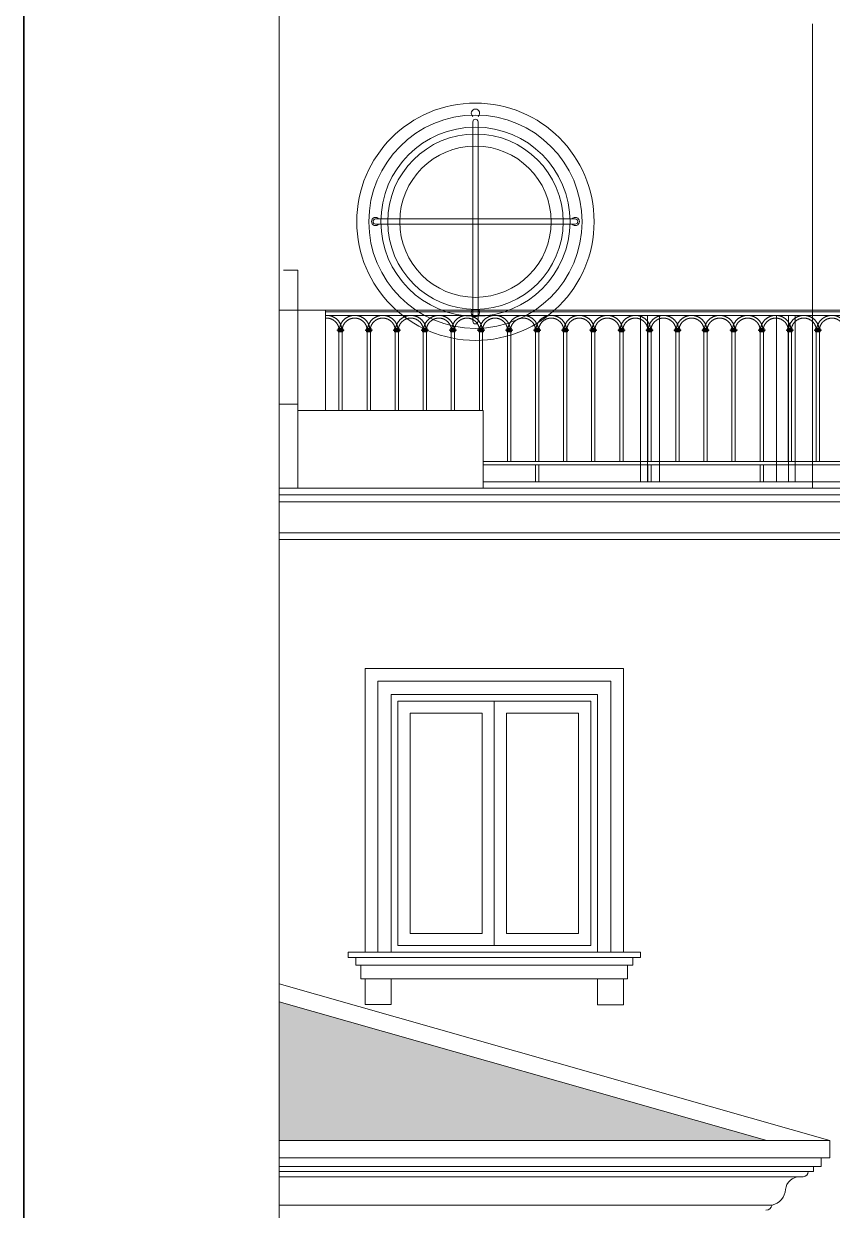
# Model space of a CAD drawing. Header units: millimetres. Extents: x -127141 to 682685, y -1234500 to 49778.
# Drawn here: x 435697 to 440398, y -99416 to -92516 of the extents above; entities that cross this region are included whole.
import ezdxf
from ezdxf.xclip import XClip

# ---------------------------------------------------------------- set-up
doc = ezdxf.new("R2010")
doc.units = ezdxf.units.MM
doc.header["$MEASUREMENT"] = 0
for name, color, linetype, lineweight in [('-DOOR', 137, 'Continuous', 9), ('-HATCH', 8, 'Continuous', 5), ('-LINE1', 7, 'Continuous', 18)]:
    doc.layers.add(name, color=color, linetype=linetype, lineweight=lineweight)
doc.layers.add('1-NETMANH', color=8, linetype='Continuous')
doc.layers.add('13. NET HATCH', color=251, linetype='Continuous')
doc.layers.add('LUOI GIONG', color=160, linetype='Continuous', plot=False)

# ---------------------------------------------------------------- blocks, each defined once
blk = doc.blocks.new('lancan')
for p, q in [((-1.1, 988.8), (6547.2, 988.8)), ((-1.1, 968.8), (6547.2, 968.8)), ((3588.8, 889), (3580.5, 884)), ((3580.5, 884), (3580.5, 882)), ((3590.4, 884), (3580.5, 884)), ((3580.5, 882), (3588.8, 876.9)), ((3590.4, 882), (3580.5, 882)), ((3586.4, 893), (3586.4, 891)), ((3586.4, 893), (3590.4, 893)), ((3586.4, 891), (3588.8, 891)), ((3586.4, 874.9), (3586.4, 872.9)), ((3586.4, 874.9), (3588.8, 874.9)), ((3586.4, 872.9), (3590.4, 872.9)), ((3588.8, 891), (3588.8, 889)), ((3588.8, 891), (3590.4, 891)), ((3588.8, 889), (3611.2, 889)), ((3588.8, 876.9), (3588.8, 874.9)), ((3588.8, 876.9), (3611.2, 876.9)), ((3588.8, 874.9), (3590.4, 874.9)), ((3590.4, 893), (3609.6, 893)), ((3609.6, 891), (3590.4, 891)), ((3590.4, 882), (3590.4, 884)), ((3590.4, 884), (3609.6, 884)), ((3590.4, 882), (3609.6, 882)), ((3609.6, 874.9), (3590.4, 874.9)), ((3590.4, 120), (3590.4, 872.9)), ((3590.4, 872.9), (3609.6, 872.9)), ((3609.6, 893), (3613.6, 893)), ((3609.6, 891), (3611.2, 891)), ((3609.6, 884), (3609.6, 882)), ((3609.6, 884), (3619.4, 884)), ((3609.6, 882), (3619.4, 882)), ((3609.6, 874.9), (3611.2, 874.9)), ((3609.6, 872.9), (3609.6, 120)), ((3609.6, 872.9), (3613.6, 872.9)), ((3611.2, 889), (3611.2, 891)), ((3611.2, 891), (3613.6, 891)), ((3619.4, 884), (3611.2, 889)), ((3611.2, 876.9), (3619.4, 882)), ((3611.2, 874.9), (3611.2, 876.9)), ((3611.2, 874.9), (3613.6, 874.9)), ((3613.6, 891), (3613.6, 893)), ((3613.6, 872.9), (3613.6, 874.9)), ((3619.4, 882), (3619.4, 884)), ((3752, 889), (3743.7, 884)), ((3743.7, 884), (3743.7, 882)), ((3753.6, 884), (3743.7, 884)), ((3743.7, 882), (3752, 876.9)), ((3753.6, 882), (3743.7, 882)), ((3749.6, 893), (3749.6, 891)), ((3749.6, 893), (3753.6, 893)), ((3749.6, 891), (3752, 891)), ((3749.6, 874.9), (3749.6, 872.9)), ((3749.6, 874.9), (3752, 874.9)), ((3749.6, 872.9), (3753.6, 872.9)), ((3752, 891), (3752, 889)), ((3752, 891), (3753.6, 891)), ((3752, 889), (3774.4, 889)), ((3752, 876.9), (3752, 874.9)), ((3752, 876.9), (3774.4, 876.9)), ((3752, 874.9), (3753.6, 874.9)), ((3753.6, 893), (3772.8, 893)), ((3772.8, 891), (3753.6, 891)), ((3753.6, 882), (3753.6, 884)), ((3753.6, 884), (3772.8, 884)), ((3753.6, 882), (3772.8, 882)), ((3772.8, 874.9), (3753.6, 874.9)), ((3753.6, 120), (3753.6, 872.9)), ((3753.6, 872.9), (3772.8, 872.9)), ((3772.8, 893), (3776.8, 893)), ((3772.8, 891), (3774.4, 891)), ((3772.8, 884), (3772.8, 882)), ((3772.8, 884), (3782.6, 884)), ((3772.8, 882), (3782.6, 882)), ((3772.8, 874.9), (3774.4, 874.9)), ((3772.8, 872.9), (3772.8, 120)), ((3772.8, 872.9), (3776.8, 872.9)), ((3774.4, 889), (3774.4, 891)), ((3774.4, 891), (3776.8, 891)), ((3782.6, 884), (3774.4, 889)), ((3774.4, 876.9), (3782.6, 882)), ((3774.4, 874.9), (3774.4, 876.9)), ((3774.4, 874.9), (3776.8, 874.9)), ((3776.8, 891), (3776.8, 893)), ((3776.8, 872.9), (3776.8, 874.9)), ((3782.6, 882), (3782.6, 884)), ((3915.2, 889), (3906.9, 884)), ((3906.9, 884), (3906.9, 882)), ((3916.8, 884), (3906.9, 884)), ((3906.9, 882), (3915.2, 876.9)), ((3916.8, 882), (3906.9, 882)), ((3912.8, 893), (3912.8, 891)), ((3912.8, 893), (3916.8, 893)), ((3912.8, 891), (3915.2, 891)), ((3912.8, 874.9), (3912.8, 872.9)), ((3912.8, 874.9), (3915.2, 874.9)), ((3912.8, 872.9), (3916.8, 872.9)), ((3915.2, 891), (3915.2, 889)), ((3915.2, 891), (3916.8, 891)), ((3915.2, 889), (3937.6, 889)), ((3915.2, 876.9), (3915.2, 874.9)), ((3915.2, 876.9), (3937.6, 876.9)), ((3915.2, 874.9), (3916.8, 874.9)), ((3916.8, 893), (3936, 893)), ((3936, 891), (3916.8, 891)), ((3916.8, 882), (3916.8, 884)), ((3916.8, 884), (3936, 884)), ((3916.8, 882), (3936, 882)), ((3936, 874.9), (3916.8, 874.9)), ((3916.8, 120), (3916.8, 872.9)), ((3916.8, 872.9), (3936, 872.9)), ((3936, 893), (3940, 893)), ((3936, 891), (3937.6, 891)), ((3936, 884), (3936, 882)), ((3936, 884), (3945.8, 884)), ((3936, 882), (3945.8, 882)), ((3936, 874.9), (3937.6, 874.9)), ((3936, 872.9), (3936, 120)), ((3936, 872.9), (3940, 872.9)), ((3937.6, 889), (3937.6, 891)), ((3937.6, 891), (3940, 891)), ((3945.8, 884), (3937.6, 889)), ((3937.6, 876.9), (3945.8, 882)), ((3937.6, 874.9), (3937.6, 876.9)), ((3937.6, 874.9), (3940, 874.9)), ((3940, 891), (3940, 893)), ((3940, 872.9), (3940, 874.9)), ((3945.8, 882), (3945.8, 884)), ((4078.4, 889), (4070.1, 884)), ((4070.1, 884), (4070.1, 882)), ((4080, 884), (4070.1, 884)), ((4070.1, 882), (4078.4, 876.9)), ((4080, 882), (4070.1, 882)), ((4076, 893), (4076, 891)), ((4076, 893), (4080, 893)), ((4076, 891), (4078.4, 891)), ((4076, 874.9), (4076, 872.9)), ((4076, 874.9), (4078.4, 874.9)), ((4076, 872.9), (4080, 872.9)), ((4078.4, 891), (4078.4, 889)), ((4078.4, 891), (4080, 891)), ((4078.4, 889), (4100.8, 889)), ((4078.4, 876.9), (4078.4, 874.9)), ((4078.4, 876.9), (4100.8, 876.9)), ((4078.4, 874.9), (4080, 874.9)), ((4080, 893), (4099.2, 893)), ((4099.2, 891), (4080, 891)), ((4080, 882), (4080, 884)), ((4080, 884), (4099.2, 884)), ((4080, 882), (4099.2, 882)), ((4099.2, 874.9), (4080, 874.9)), ((4080, 120), (4080, 872.9)), ((4080, 872.9), (4099.2, 872.9)), ((4099.2, 893), (4103.2, 893)), ((4099.2, 891), (4100.8, 891)), ((4099.2, 884), (4099.2, 882)), ((4099.2, 884), (4109, 884)), ((4099.2, 882), (4109, 882)), ((4099.2, 874.9), (4100.8, 874.9)), ((4099.2, 872.9), (4099.2, 120)), ((4099.2, 872.9), (4103.2, 872.9)), ((4100.8, 889), (4100.8, 891)), ((4100.8, 891), (4103.2, 891)), ((4109, 884), (4100.8, 889)), ((4100.8, 876.9), (4109, 882)), ((4100.8, 874.9), (4100.8, 876.9)), ((4100.8, 874.9), (4103.2, 874.9)), ((4103.2, 891), (4103.2, 893)), ((4103.2, 872.9), (4103.2, 874.9)), ((4109, 882), (4109, 884)), ((4241.6, 889), (4233.3, 884)), ((4233.3, 884), (4233.3, 882)), ((4243.2, 884), (4233.3, 884)), ((4233.3, 882), (4241.6, 876.9)), ((4243.2, 882), (4233.3, 882)), ((4239.2, 893), (4239.2, 891)), ((4239.2, 893), (4243.2, 893)), ((4239.2, 891), (4241.6, 891)), ((4239.2, 874.9), (4239.2, 872.9)), ((4239.2, 874.9), (4241.6, 874.9)), ((4239.2, 872.9), (4243.2, 872.9)), ((4241.6, 891), (4241.6, 889)), ((4241.6, 891), (4243.2, 891)), ((4241.6, 889), (4264, 889)), ((4241.6, 876.9), (4241.6, 874.9)), ((4241.6, 876.9), (4264, 876.9)), ((4241.6, 874.9), (4243.2, 874.9)), ((4243.2, 893), (4262.4, 893)), ((4262.4, 891), (4243.2, 891)), ((4243.2, 882), (4243.2, 884)), ((4243.2, 884), (4262.4, 884)), ((4243.2, 882), (4262.4, 882)), ((4262.4, 874.9), (4243.2, 874.9)), ((4243.2, 120), (4243.2, 872.9)), ((4243.2, 872.9), (4262.4, 872.9)), ((4262.4, 893), (4266.4, 893)), ((4262.4, 891), (4264, 891)), ((4262.4, 884), (4262.4, 882)), ((4262.4, 884), (4272.2, 884)), ((4262.4, 882), (4272.2, 882)), ((4262.4, 874.9), (4264, 874.9)), ((4262.4, 872.9), (4262.4, 120)), ((4262.4, 872.9), (4266.4, 872.9)), ((4264, 889), (4264, 891)), ((4264, 891), (4266.4, 891)), ((4272.2, 884), (4264, 889)), ((4264, 876.9), (4272.2, 882)), ((4264, 874.9), (4264, 876.9)), ((4264, 874.9), (4266.4, 874.9)), ((4266.4, 891), (4266.4, 893)), ((4266.4, 872.9), (4266.4, 874.9)), ((4272.2, 882), (4272.2, 884)), ((4404.8, 889), (4396.5, 884)), ((4396.5, 884), (4396.5, 882)), ((4406.4, 884), (4396.5, 884)), ((4396.5, 882), (4404.8, 876.9)), ((4406.4, 882), (4396.5, 882)), ((4402.4, 893), (4402.4, 891)), ((4402.4, 893), (4406.4, 893)), ((4402.4, 891), (4404.8, 891)), ((4402.4, 874.9), (4402.4, 872.9)), ((4402.4, 874.9), (4404.8, 874.9)), ((4402.4, 872.9), (4406.4, 872.9)), ((4404.8, 891), (4404.8, 889)), ((4404.8, 891), (4406.4, 891)), ((4404.8, 889), (4427.1, 889)), ((4404.8, 876.9), (4404.8, 874.9)), ((4404.8, 876.9), (4427.1, 876.9)), ((4404.8, 874.9), (4406.4, 874.9)), ((4406.4, 893), (4425.6, 893)), ((4425.6, 891), (4406.4, 891)), ((4406.4, 882), (4406.4, 884)), ((4406.4, 884), (4425.6, 884)), ((4406.4, 882), (4425.6, 882)), ((4425.6, 874.9), (4406.4, 874.9)), ((4406.4, 120), (4406.4, 872.9)), ((4406.4, 872.9), (4425.6, 872.9)), ((4425.6, 893), (4429.5, 893)), ((4425.6, 891), (4427.1, 891)), ((4425.6, 884), (4425.6, 882)), ((4425.6, 884), (4435.4, 884)), ((4425.6, 882), (4435.4, 882)), ((4425.6, 874.9), (4427.1, 874.9)), ((4425.6, 872.9), (4425.6, 120)), ((4425.6, 872.9), (4429.5, 872.9)), ((4427.1, 889), (4427.1, 891)), ((4427.1, 891), (4429.5, 891)), ((4435.4, 884), (4427.1, 889)), ((4427.1, 876.9), (4435.4, 882)), ((4427.1, 874.9), (4427.1, 876.9)), ((4427.1, 874.9), (4429.5, 874.9)), ((4429.5, 891), (4429.5, 893)), ((4429.5, 872.9), (4429.5, 874.9)), ((4435.4, 882), (4435.4, 884)), ((4568, 889), (4559.7, 884)), ((4559.7, 884), (4559.7, 882)), ((4569.6, 884), (4559.7, 884)), ((4559.7, 882), (4568, 876.9)), ((4569.6, 882), (4559.7, 882)), ((4565.6, 893), (4565.6, 891)), ((4565.6, 893), (4569.6, 893)), ((4565.6, 891), (4568, 891)), ((4565.6, 874.9), (4565.6, 872.9)), ((4565.6, 874.9), (4568, 874.9)), ((4565.6, 872.9), (4569.6, 872.9)), ((4568, 891), (4568, 889)), ((4568, 891), (4569.6, 891)), ((4568, 889), (4590.3, 889)), ((4568, 876.9), (4568, 874.9)), ((4568, 876.9), (4590.3, 876.9)), ((4568, 874.9), (4569.6, 874.9)), ((4569.6, 893), (4588.8, 893)), ((4588.8, 891), (4569.6, 891)), ((4569.6, 882), (4569.6, 884)), ((4569.6, 884), (4588.8, 884)), ((4569.6, 882), (4588.8, 882)), ((4588.8, 874.9), (4569.6, 874.9)), ((4569.6, 120), (4569.6, 872.9)), ((4569.6, 872.9), (4588.8, 872.9)), ((4588.8, 893), (4592.7, 893)), ((4588.8, 891), (4590.3, 891)), ((4588.8, 884), (4588.8, 882)), ((4588.8, 884), (4598.6, 884)), ((4588.8, 882), (4598.6, 882)), ((4588.8, 874.9), (4590.3, 874.9)), ((4588.8, 872.9), (4588.8, 120)), ((4588.8, 872.9), (4592.7, 872.9)), ((4590.3, 889), (4590.3, 891)), ((4590.3, 891), (4592.7, 891)), ((4598.6, 884), (4590.3, 889)), ((4590.3, 876.9), (4598.6, 882)), ((4590.3, 874.9), (4590.3, 876.9)), ((4590.3, 874.9), (4592.7, 874.9)), ((4592.7, 891), (4592.7, 893)), ((4592.7, 872.9), (4592.7, 874.9)), ((4598.6, 882), (4598.6, 884)), ((4731.2, 889), (4722.9, 884)), ((4722.9, 884), (4722.9, 882)), ((4732.8, 884), (4722.9, 884)), ((4722.9, 882), (4731.2, 876.9)), ((4732.8, 882), (4722.9, 882)), ((4728.8, 893), (4728.8, 891)), ((4728.8, 893), (4732.8, 893)), ((4728.8, 891), (4731.2, 891)), ((4728.8, 874.9), (4728.8, 872.9)), ((4728.8, 874.9), (4731.2, 874.9)), ((4728.8, 872.9), (4732.8, 872.9)), ((4731.2, 891), (4731.2, 889)), ((4731.2, 891), (4732.8, 891)), ((4731.2, 889), (4753.5, 889)), ((4731.2, 876.9), (4731.2, 874.9)), ((4731.2, 876.9), (4753.5, 876.9)), ((4731.2, 874.9), (4732.8, 874.9)), ((4732.8, 893), (4752, 893)), ((4752, 891), (4732.8, 891)), ((4732.8, 882), (4732.8, 884)), ((4732.8, 884), (4752, 884)), ((4732.8, 882), (4752, 882)), ((4752, 874.9), (4732.8, 874.9)), ((4732.8, 120), (4732.8, 872.9)), ((4732.8, 872.9), (4752, 872.9)), ((4752, 893), (4755.9, 893)), ((4752, 891), (4753.5, 891)), ((4752, 884), (4752, 882)), ((4752, 884), (4761.8, 884)), ((4752, 882), (4761.8, 882)), ((4752, 874.9), (4753.5, 874.9)), ((4752, 872.9), (4752, 120)), ((4752, 872.9), (4755.9, 872.9)), ((4753.5, 889), (4753.5, 891)), ((4753.5, 891), (4755.9, 891)), ((4761.8, 884), (4753.5, 889)), ((4753.5, 876.9), (4761.8, 882)), ((4753.5, 874.9), (4753.5, 876.9)), ((4753.5, 874.9), (4755.9, 874.9)), ((4755.9, 891), (4755.9, 893)), ((4755.9, 872.9), (4755.9, 874.9)), ((4761.8, 882), (4761.8, 884)), ((4894.4, 889), (4886.1, 884)), ((4886.1, 884), (4886.1, 882)), ((4896, 884), (4886.1, 884)), ((4886.1, 882), (4894.4, 876.9)), ((4896, 882), (4886.1, 882)), ((4892, 893), (4892, 891)), ((4892, 893), (4896, 893)), ((4892, 891), (4894.4, 891)), ((4892, 874.9), (4892, 872.9)), ((4892, 874.9), (4894.4, 874.9)), ((4892, 872.9), (4896, 872.9)), ((4894.4, 891), (4894.4, 889)), ((4894.4, 891), (4896, 891)), ((4894.4, 889), (4916.7, 889)), ((4894.4, 876.9), (4894.4, 874.9)), ((4894.4, 876.9), (4916.7, 876.9)), ((4894.4, 874.9), (4896, 874.9)), ((4896, 893), (4915.2, 893)), ((4915.2, 891), (4896, 891)), ((4896, 882), (4896, 884)), ((4896, 884), (4915.2, 884)), ((4896, 882), (4915.2, 882)), ((4915.2, 874.9), (4896, 874.9)), ((4896, 120), (4896, 872.9)), ((4896, 872.9), (4915.2, 872.9)), ((4915.2, 893), (4919.1, 893)), ((4915.2, 891), (4916.7, 891)), ((4915.2, 884), (4915.2, 882)), ((4915.2, 884), (4925, 884)), ((4915.2, 882), (4925, 882)), ((4915.2, 874.9), (4916.7, 874.9)), ((4915.2, 872.9), (4915.2, 120)), ((4915.2, 872.9), (4919.1, 872.9)), ((4916.7, 889), (4916.7, 891)), ((4916.7, 891), (4919.1, 891)), ((4925, 884), (4916.7, 889)), ((4916.7, 876.9), (4925, 882)), ((4916.7, 874.9), (4916.7, 876.9)), ((4916.7, 874.9), (4919.1, 874.9)), ((4919.1, 891), (4919.1, 893)), ((4919.1, 872.9), (4919.1, 874.9)), ((4925, 882), (4925, 884)), ((5057.6, 889), (5049.3, 884)), ((5049.3, 884), (5049.3, 882)), ((5059.2, 884), (5049.3, 884)), ((5049.3, 882), (5057.6, 876.9)), ((5059.2, 882), (5049.3, 882)), ((5055.2, 893), (5055.2, 891)), ((5055.2, 893), (5059.2, 893)), ((5055.2, 891), (5057.6, 891)), ((5055.2, 874.9), (5055.2, 872.9)), ((5055.2, 874.9), (5057.6, 874.9)), ((5055.2, 872.9), (5059.2, 872.9)), ((5057.6, 891), (5057.6, 889)), ((5057.6, 891), (5059.2, 891)), ((5057.6, 889), (5079.9, 889)), ((5057.6, 876.9), (5057.6, 874.9)), ((5057.6, 876.9), (5079.9, 876.9)), ((5057.6, 874.9), (5059.2, 874.9)), ((5059.2, 893), (5078.4, 893)), ((5078.4, 891), (5059.2, 891)), ((5059.2, 882), (5059.2, 884)), ((5059.2, 884), (5078.4, 884)), ((5059.2, 882), (5078.4, 882)), ((5078.4, 874.9), (5059.2, 874.9)), ((5059.2, 120), (5059.2, 872.9)), ((5059.2, 872.9), (5078.4, 872.9)), ((5078.4, 893), (5082.3, 893)), ((5078.4, 891), (5079.9, 891)), ((5078.4, 884), (5078.4, 882)), ((5078.4, 884), (5088.2, 884)), ((5078.4, 882), (5088.2, 882)), ((5078.4, 874.9), (5079.9, 874.9)), ((5078.4, 872.9), (5078.4, 120)), ((5078.4, 872.9), (5082.3, 872.9)), ((5079.9, 889), (5079.9, 891)), ((5079.9, 891), (5082.3, 891)), ((5088.2, 884), (5079.9, 889)), ((5079.9, 876.9), (5088.2, 882)), ((5079.9, 874.9), (5079.9, 876.9)), ((5079.9, 874.9), (5082.3, 874.9)), ((5082.3, 891), (5082.3, 893)), ((5082.3, 872.9), (5082.3, 874.9)), ((5088.2, 882), (5088.2, 884)), ((5220.8, 889), (5212.5, 884)), ((5212.5, 884), (5212.5, 882)), ((5222.4, 884), (5212.5, 884)), ((5212.5, 882), (5220.8, 876.9)), ((5222.4, 882), (5212.5, 882)), ((5218.4, 893), (5218.4, 891)), ((5218.4, 893), (5222.4, 893)), ((5218.4, 891), (5220.8, 891)), ((5218.4, 874.9), (5218.4, 872.9)), ((5218.4, 874.9), (5220.8, 874.9)), ((5218.4, 872.9), (5222.4, 872.9)), ((5220.8, 891), (5220.8, 889)), ((5220.8, 891), (5222.4, 891)), ((5220.8, 889), (5243.1, 889)), ((5220.8, 876.9), (5220.8, 874.9)), ((5220.8, 876.9), (5243.1, 876.9)), ((5220.8, 874.9), (5222.4, 874.9)), ((5222.4, 893), (5241.6, 893)), ((5241.6, 891), (5222.4, 891)), ((5222.4, 882), (5222.4, 884)), ((5222.4, 884), (5241.6, 884)), ((5222.4, 882), (5241.6, 882)), ((5241.6, 874.9), (5222.4, 874.9)), ((5222.4, 120), (5222.4, 872.9)), ((5222.4, 872.9), (5241.6, 872.9)), ((5241.6, 893), (5245.5, 893)), ((5241.6, 891), (5243.1, 891)), ((5241.6, 884), (5241.6, 882)), ((5241.6, 884), (5251.4, 884)), ((5241.6, 882), (5251.4, 882)), ((5241.6, 874.9), (5243.1, 874.9)), ((5241.6, 872.9), (5241.6, 120)), ((5241.6, 872.9), (5245.5, 872.9)), ((5243.1, 889), (5243.1, 891)), ((5243.1, 891), (5245.5, 891)), ((5251.4, 884), (5243.1, 889)), ((5243.1, 876.9), (5251.4, 882)), ((5243.1, 874.9), (5243.1, 876.9)), ((5243.1, 874.9), (5245.5, 874.9)), ((5245.5, 891), (5245.5, 893)), ((5245.5, 872.9), (5245.5, 874.9)), ((5251.4, 882), (5251.4, 884)), ((5384, 889), (5375.7, 884)), ((5375.7, 884), (5375.7, 882)), ((5385.6, 884), (5375.7, 884)), ((5375.7, 882), (5384, 876.9)), ((5385.6, 882), (5375.7, 882)), ((5381.6, 893), (5381.6, 891)), ((5381.6, 893), (5385.6, 893)), ((5381.6, 891), (5384, 891)), ((5381.6, 874.9), (5381.6, 872.9)), ((5381.6, 874.9), (5384, 874.9)), ((5381.6, 872.9), (5385.6, 872.9)), ((5384, 891), (5384, 889)), ((5384, 891), (5385.6, 891)), ((5384, 889), (5406.3, 889)), ((5384, 876.9), (5384, 874.9)), ((5384, 876.9), (5406.3, 876.9)), ((5384, 874.9), (5385.6, 874.9)), ((5385.6, 893), (5404.8, 893)), ((5404.8, 891), (5385.6, 891)), ((5385.6, 882), (5385.6, 884)), ((5385.6, 884), (5404.8, 884)), ((5385.6, 882), (5404.8, 882)), ((5404.8, 874.9), (5385.6, 874.9)), ((5385.6, 120), (5385.6, 872.9)), ((5385.6, 872.9), (5404.8, 872.9)), ((5404.8, 893), (5408.7, 893)), ((5404.8, 891), (5406.3, 891)), ((5404.8, 884), (5404.8, 882)), ((5404.8, 884), (5414.6, 884)), ((5404.8, 882), (5414.6, 882)), ((5404.8, 874.9), (5406.3, 874.9)), ((5404.8, 872.9), (5404.8, 120)), ((5404.8, 872.9), (5408.7, 872.9)), ((5406.3, 889), (5406.3, 891)), ((5406.3, 891), (5408.7, 891)), ((5414.6, 884), (5406.3, 889)), ((5406.3, 876.9), (5414.6, 882)), ((5406.3, 874.9), (5406.3, 876.9)), ((5406.3, 874.9), (5408.7, 874.9)), ((5408.7, 891), (5408.7, 893)), ((5408.7, 872.9), (5408.7, 874.9)), ((5414.6, 882), (5414.6, 884)), ((5547.2, 889), (5538.9, 884)), ((5538.9, 884), (5538.9, 882)), ((5548.8, 884), (5538.9, 884)), ((5538.9, 882), (5547.2, 876.9)), ((5548.8, 882), (5538.9, 882)), ((5544.8, 893), (5544.8, 891)), ((5544.8, 893), (5548.8, 893)), ((5544.8, 891), (5547.2, 891)), ((5544.8, 874.9), (5544.8, 872.9)), ((5544.8, 874.9), (5547.2, 874.9)), ((5544.8, 872.9), (5548.8, 872.9)), ((5547.2, 891), (5547.2, 889)), ((5547.2, 891), (5548.8, 891)), ((5547.2, 889), (5569.5, 889)), ((5547.2, 876.9), (5547.2, 874.9)), ((5547.2, 876.9), (5569.5, 876.9)), ((5547.2, 874.9), (5548.8, 874.9)), ((5548.8, 893), (5568, 893)), ((5568, 891), (5548.8, 891)), ((5548.8, 882), (5548.8, 884)), ((5548.8, 884), (5568, 884)), ((5548.8, 882), (5568, 882)), ((5568, 874.9), (5548.8, 874.9)), ((5548.8, 120), (5548.8, 872.9)), ((5548.8, 872.9), (5568, 872.9)), ((5568, 893), (5571.9, 893)), ((5568, 891), (5569.5, 891)), ((5568, 884), (5568, 882)), ((5568, 884), (5577.8, 884)), ((5568, 882), (5577.8, 882)), ((5568, 874.9), (5569.5, 874.9)), ((5568, 872.9), (5568, 120)), ((5568, 872.9), (5571.9, 872.9)), ((5569.5, 889), (5569.5, 891)), ((5569.5, 891), (5571.9, 891)), ((5577.8, 884), (5569.5, 889)), ((5569.5, 876.9), (5577.8, 882)), ((5569.5, 874.9), (5569.5, 876.9)), ((5569.5, 874.9), (5571.9, 874.9)), ((5571.9, 891), (5571.9, 893)), ((5571.9, 872.9), (5571.9, 874.9)), ((5577.8, 882), (5577.8, 884)), ((5710.4, 889), (5702.1, 884)), ((5702.1, 884), (5702.1, 882)), ((5712, 884), (5702.1, 884)), ((5702.1, 882), (5710.4, 876.9)), ((5712, 882), (5702.1, 882)), ((5708, 893), (5708, 891)), ((5708, 893), (5712, 893)), ((5708, 891), (5710.4, 891)), ((5708, 874.9), (5708, 872.9)), ((5708, 874.9), (5710.4, 874.9)), ((5708, 872.9), (5712, 872.9)), ((5710.4, 891), (5710.4, 889)), ((5710.4, 891), (5712, 891)), ((5710.4, 889), (5732.7, 889)), ((5710.4, 876.9), (5710.4, 874.9)), ((5710.4, 876.9), (5732.7, 876.9)), ((5710.4, 874.9), (5712, 874.9)), ((5712, 893), (5731.2, 893)), ((5731.2, 891), (5712, 891)), ((5712, 882), (5712, 884)), ((5712, 884), (5731.2, 884)), ((5712, 882), (5731.2, 882)), ((5731.2, 874.9), (5712, 874.9)), ((5712, 120), (5712, 872.9)), ((5712, 872.9), (5731.2, 872.9)), ((5731.2, 893), (5735.1, 893)), ((5731.2, 891), (5732.7, 891)), ((5731.2, 884), (5731.2, 882)), ((5731.2, 884), (5741, 884)), ((5731.2, 882), (5741, 882)), ((5731.2, 874.9), (5732.7, 874.9)), ((5731.2, 872.9), (5731.2, 120)), ((5731.2, 872.9), (5735.1, 872.9)), ((5732.7, 889), (5732.7, 891)), ((5732.7, 891), (5735.1, 891)), ((5741, 884), (5732.7, 889)), ((5732.7, 876.9), (5741, 882)), ((5732.7, 874.9), (5732.7, 876.9)), ((5732.7, 874.9), (5735.1, 874.9)), ((5735.1, 891), (5735.1, 893)), ((5735.1, 872.9), (5735.1, 874.9)), ((5741, 882), (5741, 884)), ((5873.6, 889), (5865.3, 884)), ((5865.3, 884), (5865.3, 882)), ((5875.2, 884), (5865.3, 884)), ((5865.3, 882), (5873.6, 876.9)), ((5875.2, 882), (5865.3, 882)), ((5871.2, 893), (5871.2, 891)), ((5871.2, 893), (5875.2, 893)), ((5871.2, 891), (5873.6, 891)), ((5871.2, 874.9), (5871.2, 872.9)), ((5871.2, 874.9), (5873.6, 874.9)), ((5871.2, 872.9), (5875.2, 872.9)), ((5873.6, 891), (5873.6, 889)), ((5873.6, 891), (5875.2, 891)), ((5873.6, 889), (5895.9, 889)), ((5873.6, 876.9), (5873.6, 874.9)), ((5873.6, 876.9), (5895.9, 876.9)), ((5873.6, 874.9), (5875.2, 874.9)), ((5875.2, 893), (5894.4, 893)), ((5894.4, 891), (5875.2, 891)), ((5875.2, 882), (5875.2, 884)), ((5875.2, 884), (5894.4, 884)), ((5875.2, 882), (5894.4, 882)), ((5894.4, 874.9), (5875.2, 874.9)), ((5875.2, 120), (5875.2, 872.9)), ((5875.2, 872.9), (5894.4, 872.9)), ((5894.4, 893), (5898.3, 893)), ((5894.4, 891), (5895.9, 891)), ((5894.4, 884), (5894.4, 882)), ((5894.4, 884), (5904.2, 884)), ((5894.4, 882), (5904.2, 882)), ((5894.4, 874.9), (5895.9, 874.9)), ((5894.4, 872.9), (5894.4, 120)), ((5894.4, 872.9), (5898.3, 872.9)), ((5895.9, 889), (5895.9, 891)), ((5895.9, 891), (5898.3, 891)), ((5904.2, 884), (5895.9, 889)), ((5895.9, 876.9), (5904.2, 882)), ((5895.9, 874.9), (5895.9, 876.9)), ((5895.9, 874.9), (5898.3, 874.9)), ((5898.3, 891), (5898.3, 893)), ((5898.3, 872.9), (5898.3, 874.9)), ((5904.2, 882), (5904.2, 884)), ((6036.8, 889), (6028.5, 884)), ((6028.5, 884), (6028.5, 882)), ((6038.4, 884), (6028.5, 884)), ((6028.5, 882), (6036.8, 876.9)), ((6038.4, 882), (6028.5, 882)), ((6034.4, 893), (6034.4, 891)), ((6034.4, 893), (6038.4, 893)), ((6034.4, 891), (6036.8, 891)), ((6034.4, 874.9), (6034.4, 872.9)), ((6034.4, 874.9), (6036.8, 874.9)), ((6034.4, 872.9), (6038.4, 872.9)), ((6036.8, 891), (6036.8, 889)), ((6036.8, 891), (6038.4, 891)), ((6036.8, 889), (6059.1, 889)), ((6036.8, 876.9), (6036.8, 874.9)), ((6036.8, 876.9), (6059.1, 876.9)), ((6036.8, 874.9), (6038.4, 874.9)), ((6038.4, 893), (6057.6, 893)), ((6057.6, 891), (6038.4, 891)), ((6038.4, 882), (6038.4, 884)), ((6038.4, 884), (6057.6, 884)), ((6038.4, 882), (6057.6, 882)), ((6057.6, 874.9), (6038.4, 874.9)), ((6038.4, 120), (6038.4, 872.9)), ((6038.4, 872.9), (6057.6, 872.9)), ((6057.6, 893), (6061.5, 893)), ((6057.6, 891), (6059.1, 891)), ((6057.6, 884), (6057.6, 882)), ((6057.6, 884), (6067.4, 884)), ((6057.6, 882), (6067.4, 882)), ((6057.6, 874.9), (6059.1, 874.9)), ((6057.6, 872.9), (6057.6, 120)), ((6057.6, 872.9), (6061.5, 872.9)), ((6059.1, 889), (6059.1, 891)), ((6059.1, 891), (6061.5, 891)), ((6067.4, 884), (6059.1, 889)), ((6059.1, 876.9), (6067.4, 882)), ((6059.1, 874.9), (6059.1, 876.9)), ((6059.1, 874.9), (6061.5, 874.9)), ((6061.5, 891), (6061.5, 893)), ((6061.5, 872.9), (6061.5, 874.9)), ((6067.4, 882), (6067.4, 884)), ((6200, 889), (6191.7, 884)), ((6191.7, 884), (6191.7, 882)), ((6201.6, 884), (6191.7, 884)), ((6191.7, 882), (6200, 876.9)), ((6201.6, 882), (6191.7, 882)), ((6197.6, 893), (6197.6, 891)), ((6197.6, 893), (6201.6, 893)), ((6197.6, 891), (6200, 891)), ((6197.6, 874.9), (6197.6, 872.9)), ((6197.6, 874.9), (6200, 874.9)), ((6197.6, 872.9), (6201.6, 872.9)), ((6200, 891), (6200, 889)), ((6200, 891), (6201.6, 891)), ((6200, 889), (6222.3, 889)), ((6200, 876.9), (6200, 874.9)), ((6200, 876.9), (6222.3, 876.9)), ((6200, 874.9), (6201.6, 874.9)), ((6201.6, 893), (6220.8, 893)), ((6220.8, 891), (6201.6, 891)), ((6201.6, 882), (6201.6, 884)), ((6201.6, 884), (6220.8, 884)), ((6201.6, 882), (6220.8, 882)), ((6220.8, 874.9), (6201.6, 874.9)), ((6201.6, 120), (6201.6, 872.9)), ((6201.6, 872.9), (6220.8, 872.9)), ((6220.8, 893), (6224.7, 893)), ((6220.8, 891), (6222.3, 891)), ((6220.8, 884), (6220.8, 882)), ((6220.8, 884), (6230.6, 884)), ((6220.8, 882), (6230.6, 882)), ((6220.8, 874.9), (6222.3, 874.9)), ((6220.8, 872.9), (6220.8, 120)), ((6220.8, 872.9), (6224.7, 872.9)), ((6222.3, 889), (6222.3, 891)), ((6222.3, 891), (6224.7, 891)), ((6230.6, 884), (6222.3, 889)), ((6222.3, 876.9), (6230.6, 882)), ((6222.3, 874.9), (6222.3, 876.9)), ((6222.3, 874.9), (6224.7, 874.9)), ((6224.7, 891), (6224.7, 893)), ((6224.7, 872.9), (6224.7, 874.9)), ((6230.6, 882), (6230.6, 884)), ((6363.2, 889), (6354.9, 884)), ((6354.9, 884), (6354.9, 882)), ((6364.8, 884), (6354.9, 884)), ((6354.9, 882), (6363.2, 876.9)), ((6364.8, 882), (6354.9, 882)), ((6360.8, 893), (6360.8, 891)), ((6360.8, 893), (6364.8, 893)), ((6360.8, 891), (6363.2, 891)), ((6360.8, 874.9), (6360.8, 872.9)), ((6360.8, 874.9), (6363.2, 874.9)), ((6360.8, 872.9), (6364.8, 872.9)), ((6363.2, 891), (6363.2, 889)), ((6363.2, 891), (6364.8, 891)), ((6363.2, 889), (6385.5, 889)), ((6363.2, 876.9), (6363.2, 874.9)), ((6363.2, 876.9), (6385.5, 876.9)), ((6363.2, 874.9), (6364.8, 874.9)), ((6364.8, 893), (6384, 893)), ((6384, 891), (6364.8, 891)), ((6364.8, 882), (6364.8, 884)), ((6364.8, 884), (6384, 884)), ((6364.8, 882), (6384, 882)), ((6384, 874.9), (6364.8, 874.9)), ((6364.8, 120), (6364.8, 872.9)), ((6364.8, 872.9), (6384, 872.9)), ((6384, 893), (6387.9, 893)), ((6384, 891), (6385.5, 891)), ((6384, 884), (6384, 882)), ((6384, 884), (6393.8, 884)), ((6384, 882), (6393.8, 882)), ((6384, 874.9), (6385.5, 874.9)), ((6384, 872.9), (6384, 120)), ((6384, 872.9), (6387.9, 872.9)), ((6385.5, 889), (6385.5, 891)), ((6385.5, 891), (6387.9, 891)), ((6393.8, 884), (6385.5, 889)), ((6385.5, 876.9), (6393.8, 882)), ((6385.5, 874.9), (6385.5, 876.9)), ((6385.5, 874.9), (6387.9, 874.9)), ((6387.9, 891), (6387.9, 893)), ((6387.9, 872.9), (6387.9, 874.9)), ((6393.8, 882), (6393.8, 884)), ((-1.1, 120), (6547.2, 120)), ((-1.1, 100), (6547.2, 100)), ((-1.1, 0), (6547.2, 0))]:
    blk.add_line(p, q)
for points in [[(3936, 100), (3916.8, 100), (3916.8, 0), (3936, 0)], [(4588.8, 100), (4569.6, 100), (4569.6, 0), (4588.8, 0)], [(5241.6, 100), (5222.4, 100), (5222.4, 0), (5241.6, 0)]]:
    blk.add_lwpolyline(points, close=True)
for centre, radius, start, end in [((3518.4, 879.8), 89.2, 8.53041, 171.46959), ((3681.6, 879.8), 89.2, 8.53041, 171.46959), ((3844.8, 879.8), 89.2, 8.53041, 171.46959), ((4008, 879.8), 89.2, 8.53041, 171.46959), ((4171.2, 879.8), 89.2, 8.53041, 171.46959), ((4334.4, 879.8), 89.2, 8.53041, 171.46959), ((4497.6, 879.8), 89.2, 8.53041, 171.46959), ((4660.8, 879.8), 89.2, 8.53041, 171.46959), ((4824, 879.8), 89.2, 8.53041, 171.46959), ((4987.2, 879.8), 89.2, 8.53041, 171.46959), ((5150.4, 879.8), 89.2, 8.53041, 171.46959), ((5313.6, 879.8), 89.2, 8.53041, 171.46959), ((5476.8, 879.8), 89.2, 8.53041, 171.46959), ((5640, 879.8), 89.2, 8.53041, 171.46959), ((5803.2, 879.8), 89.2, 8.53041, 171.46959), ((5966.4, 879.8), 89.2, 8.53041, 171.46959), ((6129.6, 879.8), 89.2, 8.53041, 171.46959), ((6292.8, 879.8), 89.2, 8.53041, 171.46959), ((6456, 879.8), 89.2, 8.53041, 171.46959), ((3518.4, 879.8), 73.2, 10.41372, 169.58628), ((3681.6, 879.8), 73.2, 10.41372, 169.58628), ((3844.8, 879.8), 73.2, 10.41372, 169.58628), ((4008, 879.8), 73.2, 10.41372, 169.58628), ((4171.2, 879.8), 73.2, 10.41372, 169.58628), ((4334.4, 879.8), 73.2, 10.41372, 169.58628), ((4497.6, 879.8), 73.2, 10.41372, 169.58628), ((4660.8, 879.8), 73.2, 10.41372, 169.58628), ((4824, 879.8), 73.2, 10.41372, 169.58628), ((4987.2, 879.8), 73.2, 10.41372, 169.58628), ((5150.4, 879.8), 73.2, 10.41372, 169.58628), ((5313.6, 879.8), 73.2, 10.41372, 169.58628), ((5476.8, 879.8), 73.2, 10.41372, 169.58628), ((5640, 879.8), 73.2, 10.41372, 169.58628), ((5803.2, 879.8), 73.2, 10.41372, 169.58628), ((5966.4, 879.8), 73.2, 10.41372, 169.58628), ((6129.6, 879.8), 73.2, 10.41372, 169.58628), ((6292.8, 879.8), 73.2, 10.41372, 169.58628), ((6456, 879.8), 73.2, 10.41372, 169.58628)]:
    blk.add_arc(centre, radius, start, end)
blk = doc.blocks.new('kt1a')
at = {"layer": 'Defpoints', "color": 2}
blk.add_lwpolyline([(0, -22275), (31500, -22275), (31500, 0), (0, 0)], close=True, dxfattribs=at)

msp = doc.modelspace()

# ---------------------------------------------------------------- hatches: boundary and pattern name
at = {"layer": '13. NET HATCH'}
h = msp.add_hatch(dxfattribs=at)
h.set_pattern_fill('MAIGO-12', color=256, scale=300)
h.set_pattern_definition([(0, (157875.19, 264901.16), (75, 150), [120, -30, 120, -30]), (90, (157860.19, 264916.16), (-75, 150), [135, -165]), (45, (157845.187, 264901.16), (75, 150), [21.213203, -403.050865]), (135, (157875.187, 264901.16), (-75, 150), [21.213203, -403.050865])])
h.paths.add_polyline_path([(445346.6, -99011.3), (444182.2, -98468.4), (444182.2, -99011.3)])
h.paths.add_polyline_path([(440017.9, -99011.3), (437182.7, -98204.4), (437182.7, -99011.3)])

# ---------------------------------------------------------------- linework, layer by layer
at = {"layer": '-DOOR', "lineweight": 9}
for p, q in [((437873.1, -97876.3), (437873.1, -96456.3)), ((437873.1, -96456.3), (438433.2, -96456.3)), ((438433.2, -96456.3), (438433.2, -97876.3)), ((438993.3, -96456.3), (438433.2, -96456.3)), ((438993.3, -97876.3), (438993.3, -96456.3)), ((437943.1, -96526.3), (438363.2, -96526.3)), ((437943.1, -97806.3), (437943.1, -96526.3)), ((438363.2, -96526.3), (438363.2, -97806.3)), ((438923.3, -96526.3), (438503.2, -96526.3)), ((438503.2, -96526.3), (438503.2, -97806.3)), ((438923.3, -97806.3), (438923.3, -96526.3)), ((438363.2, -97806.3), (437943.1, -97806.3)), ((438503.2, -97806.3), (438923.3, -97806.3)), ((438433.2, -97876.3), (437873.1, -97876.3)), ((438993.3, -97876.3), (438433.2, -97876.3))]:
    msp.add_line(p, q, dxfattribs=at)
for points in [[(439323.1, -94212.3), (439323.1, -95181.1)], [(439393.1, -94212.3), (439393.1, -95181.1)], [(440072.8, -95181.1), (440072.8, -94212.3)], [(440142.8, -95181.1), (440142.8, -94212.3)]]:
    msp.add_lwpolyline(points, dxfattribs=at)
at = {"layer": '-HATCH'}
for p, q in [((439689.3, -94192.3), (437452.6, -94192.3)), ((438747.4, -95081.1), (439543.4, -95081.1)), ((439543.7, -95061.1), (439399.7, -95061.1)), ((444412.4, -95256.1), (437182.7, -95256.2)), ((437182.7, -95476.2), (444242.4, -95476.1)), ((439109.6, -96340), (437756.8, -96340)), ((437756.8, -96340), (437756.8, -97916.3)), ((439109.6, -97916.3), (439109.6, -96340)), ((437628.1, -97946.3), (439238.3, -97946.3)), ((437658.1, -97991.3), (439208.3, -97991.3))]:
    msp.add_line(p, q, dxfattribs=at)
for points in [[(438308.5, -93086.3, -1), (438338.5, -93086.3), (438338.5, -94246.8, -1), (438308.5, -94246.8)], [(437743.2, -93681.5, -1), (437743.2, -93651.5), (438903.7, -93651.5, -1), (438903.7, -93681.5)]]:
    msp.add_lwpolyline(points, format="xyb", close=True, dxfattribs=at)
msp.add_lwpolyline([(444351.6, -95296.1), (437182.7, -95296.2)], dxfattribs=at)
for radius in [620, 550, 510]:
    msp.add_circle((438323.5, -93667.6), radius, dxfattribs=at)
for centre, start, end in [((438323.5, -93036.3), 308.69556, 231.30444), ((437743.2, -93666.5), 38.69556, 321.30444), ((438903.7, -93666.5), 218.69556, 141.30444), ((438323.2, -94196.7), 127.81426, 50.42314)]:
    msp.add_arc(centre, 24, start, end, dxfattribs=at)
at = {"layer": '-LINE1', "lineweight": 20}
for p, q in [((437182.7, -102016.2), (437182.7, -91466.2)), ((440282.8, -95216.2), (440282.8, -92516.2)), ((437291, -93949.5), (437208.5, -93949.5)), ((437291, -94181.6), (437291, -93949.5)), ((437291, -94181.6), (437183.4, -94181.6)), ((437291.1, -94181.6), (437291, -94181.6)), ((437452.6, -94181.6), (437291.1, -94181.6)), ((437291.1, -94181.6), (437291.1, -94181.6)), ((437291.1, -94181.6), (437291.2, -94727.9)), ((437452.6, -94181.6), (437452.6, -94192.3)), ((437452.6, -94181.6), (437452.6, -94766.2)), ((437291.2, -94727.9), (437183.5, -94727.9)), ((437291.2, -94766.2), (437291.2, -94727.9)), ((437291.2, -95216.2), (437291.2, -94766.2)), ((438368.3, -94766.2), (437291.2, -94766.2)), ((438368.3, -95061.1), (438368.3, -94766.2)), ((438368.3, -95081.1), (438368.3, -95061.1)), ((438368.3, -95181.1), (438368.3, -95081.1)), ((437182.7, -95216.2), (444412.4, -95216.1)), ((437291.2, -95216.2), (438368.3, -95216.1)), ((438368.3, -95216.1), (438368.3, -95181.1)), ((438368.3, -95181.1), (438727.4, -95181.1)), ((438727.4, -95181.1), (438747.4, -95181.1)), ((438747.4, -95181.1), (439543.4, -95181.1)), ((439243.1, -95181.1), (439263.1, -95181.1)), ((439263.1, -95181.1), (439389.1, -95181.1)), ((439389.1, -95181.1), (440059.1, -95181.1)), ((440059.1, -95181.1), (440079.1, -95181.1)), ((440079.1, -95181.1), (440145.8, -95181.1)), ((437182.7, -95516.2), (444212.4, -95516.1)), ((439183.3, -96266.3), (437683.1, -96266.3)), ((437683.1, -96266.3), (437683.1, -97916.3)), ((439183.3, -97916.3), (439183.3, -96266.3)), ((439033.3, -96416.3), (437833.1, -96416.3)), ((437833.1, -96416.3), (437833.1, -97916.3)), ((439033.3, -97916.3), (439033.3, -96416.3)), ((437583.1, -97946.3), (437583.1, -97916.3)), ((437683.1, -97916.3), (437583.1, -97916.3)), ((437583.1, -97946.3), (437628.1, -97946.3)), ((437628.1, -97991.3), (437628.1, -97946.3)), ((437756.8, -97916.3), (437683.1, -97916.3)), ((437833.1, -97916.3), (437756.8, -97916.3)), ((439033.3, -97916.3), (437833.1, -97916.3)), ((439109.6, -97916.3), (439033.3, -97916.3)), ((439183.3, -97916.3), (439109.6, -97916.3)), ((439283.3, -97916.3), (439183.3, -97916.3)), ((439238.3, -97991.3), (439238.3, -97946.3)), ((439238.3, -97946.3), (439283.3, -97946.3)), ((439283.3, -97946.3), (439283.3, -97916.3)), ((437628.1, -97991.3), (437658.1, -97991.3)), ((437658.1, -98071.3), (437658.1, -97991.3)), ((439208.3, -98071.3), (439208.3, -97991.3)), ((439208.3, -97991.3), (439238.3, -97991.3)), ((440383.2, -99011.3), (437182.7, -98100.4)), ((437658.1, -98071.3), (437683.1, -98071.3)), ((437833.1, -98070.2), (437683.1, -98070.2)), ((437683.1, -98071.3), (437833.1, -98071.3)), ((437683.1, -98220.5), (437683.1, -98071.3)), ((437833.1, -98071.3), (439033.3, -98071.3)), ((437833.1, -98071.3), (437833.1, -98220.5)), ((439033.3, -98071.3), (439183.3, -98071.3)), ((439033.3, -98221.7), (439033.3, -98071.3)), ((439183.3, -98071.3), (439208.3, -98071.3)), ((439183.3, -98071.3), (439183.3, -98072.1)), ((439183.3, -98072.1), (439183.3, -98221.7)), ((440017.9, -99011.3), (437182.7, -98204.4)), ((437833.1, -98220.5), (437683.1, -98220.5)), ((439183.3, -98221.7), (439033.3, -98221.7)), ((440383.2, -99011.3), (440383.2, -99111.3)), ((440383.2, -99111.3), (437182.2, -99111.3)), ((440333.2, -99161.3), (440333.2, -99111.3)), ((440208.2, -99221.3), (440228.2, -99221.3)), ((440258.2, -99191.3), (440288.2, -99191.3)), ((440288.2, -99161.3), (440333.2, -99161.3)), ((440288.2, -99191.3), (440288.2, -99161.3))]:
    msp.add_line(p, q, dxfattribs=at)
for points in [[(439283.1, -94212.2), (439283.1, -95181.1)], [(440182.8, -95181.1), (440182.8, -94212.3)], [(437182.2, -99011.3), (440383.2, -99011.3)]]:
    msp.add_lwpolyline(points, dxfattribs=at)
for radius in [690, 440]:
    msp.add_circle((438323.5, -93667.6), radius, dxfattribs=at)
for centre, radius, start, end in [((440207.8, -99303.8), 82.5, 89.7111, 173.96926), ((440228.2, -99191.3), 30, 270, 0), ((440026.4, -99289.2), 99.6, 282.66193, 356.56758), ((440010.9, -99378.2), 38.2, 271.94606, 347.69422)]:
    msp.add_arc(centre, radius, start, end, dxfattribs=at)
at = {"layer": '1-NETMANH', "lineweight": 20}
for p, q in [((437182.2, -99161.3), (440288.2, -99161.3)), ((437182.2, -99191.3), (440258.2, -99191.3)), ((437182.2, -99221.3), (440207.4, -99221.3)), ((437182.2, -99386.3), (440048.2, -99386.3))]:
    msp.add_line(p, q, dxfattribs=at)
at = {"layer": 'Defpoints'}
msp.add_lwpolyline([(435697.5, -109775), (467197.5, -109775), (467197.5, -87500), (435697.5, -87500)], close=True, dxfattribs=at)
at = {"layer": 'LUOI GIONG'}
msp.add_lwpolyline([(435697.5, -87500), (485697.5, -87500), (485697.5, -112500), (435697.5, -112500)], close=True, dxfattribs=at)

# ---------------------------------------------------------------- block references
at = {"layer": '-HATCH', "color": 2}
ref = msp.add_blockref('lancan', (443914.1, -95181.1), dxfattribs=dict(at, xscale=-1))
XClip(ref).set_block_clipping_path([(-0.0283800018, 999.5138727427), (-0.0283800018, -35.046846111), (5545.7788830207, -35.046846111), (5545.7788830207, 414.9525919229), (6461.502104555, 414.9785918964), (6461.4855081098, 999.5080452274)])
at = {"layer": '-HATCH'}
ref = msp.add_blockref('lancan', (443334.5, -98681.1), dxfattribs=dict(at, xscale=-1))
XClip(ref).set_block_clipping_path([(32.438618537, -0.0357976484), (2467.191222131, 968.8014651193)])
at = {"layer": '-LINE1'}
msp.add_blockref('kt1a', (435697.5, -87500), dxfattribs=at)

doc.saveas('drawing.dxf')
